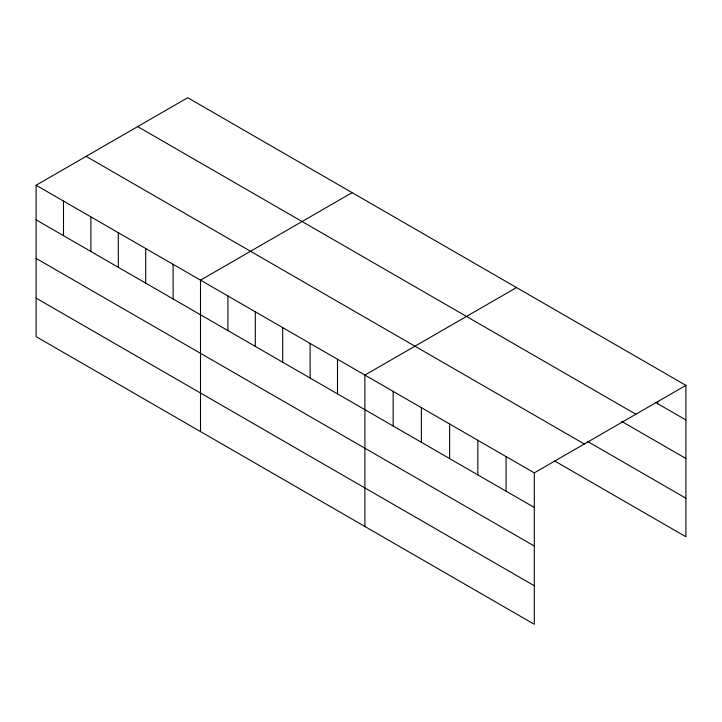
<?xml version="1.0" encoding="UTF-8"?>
<svg xmlns="http://www.w3.org/2000/svg" width="722" height="722" viewBox="0 0 722 722"><rect width="100%" height="100%" fill="white"/><g stroke="black" fill="none" stroke-linecap="round" stroke-linejoin="round"><path stroke-width="1.08" d="M36.1 185.238L534.298 472.874L534.298 624.286L36.1 336.651L36.1 185.238L187.702 97.714L685.9 385.349L685.9 536.762L554.478 460.88M352.101 192.639L200.508 280.163L200.508 431.566M516.51 287.555L364.908 375.079L364.908 526.491M534.298 472.874L685.9 385.349M655.72 402.533L685.9 419.96M137.667 126.603L635.874 414.229M621.651 421.404L685.9 458.497M587.573 441.449L685.9 498.216M86.126 156.358L584.333 443.994M36.1 219.849L534.298 507.485M36.1 258.395L534.298 546.022M36.1 298.105L534.298 585.741M657.67 401.423L657.67 403.661M506.068 456.575L506.068 491.186M477.838 440.276L477.838 474.886M449.607 423.976L449.607 458.587M421.377 407.677L421.377 442.288M393.147 391.378L393.147 425.989M337.508 359.258L337.508 393.869M310.108 343.437L310.108 378.048M282.708 327.626L282.708 362.227M255.308 311.805L255.308 346.407M227.908 295.984L227.908 330.586M173.109 264.342L173.109 298.944M145.7 248.521L145.7 283.123M118.3 232.701L118.3 267.311M90.9 216.88L90.9 251.491M63.5 201.059L63.5 235.67"/></g></svg>
